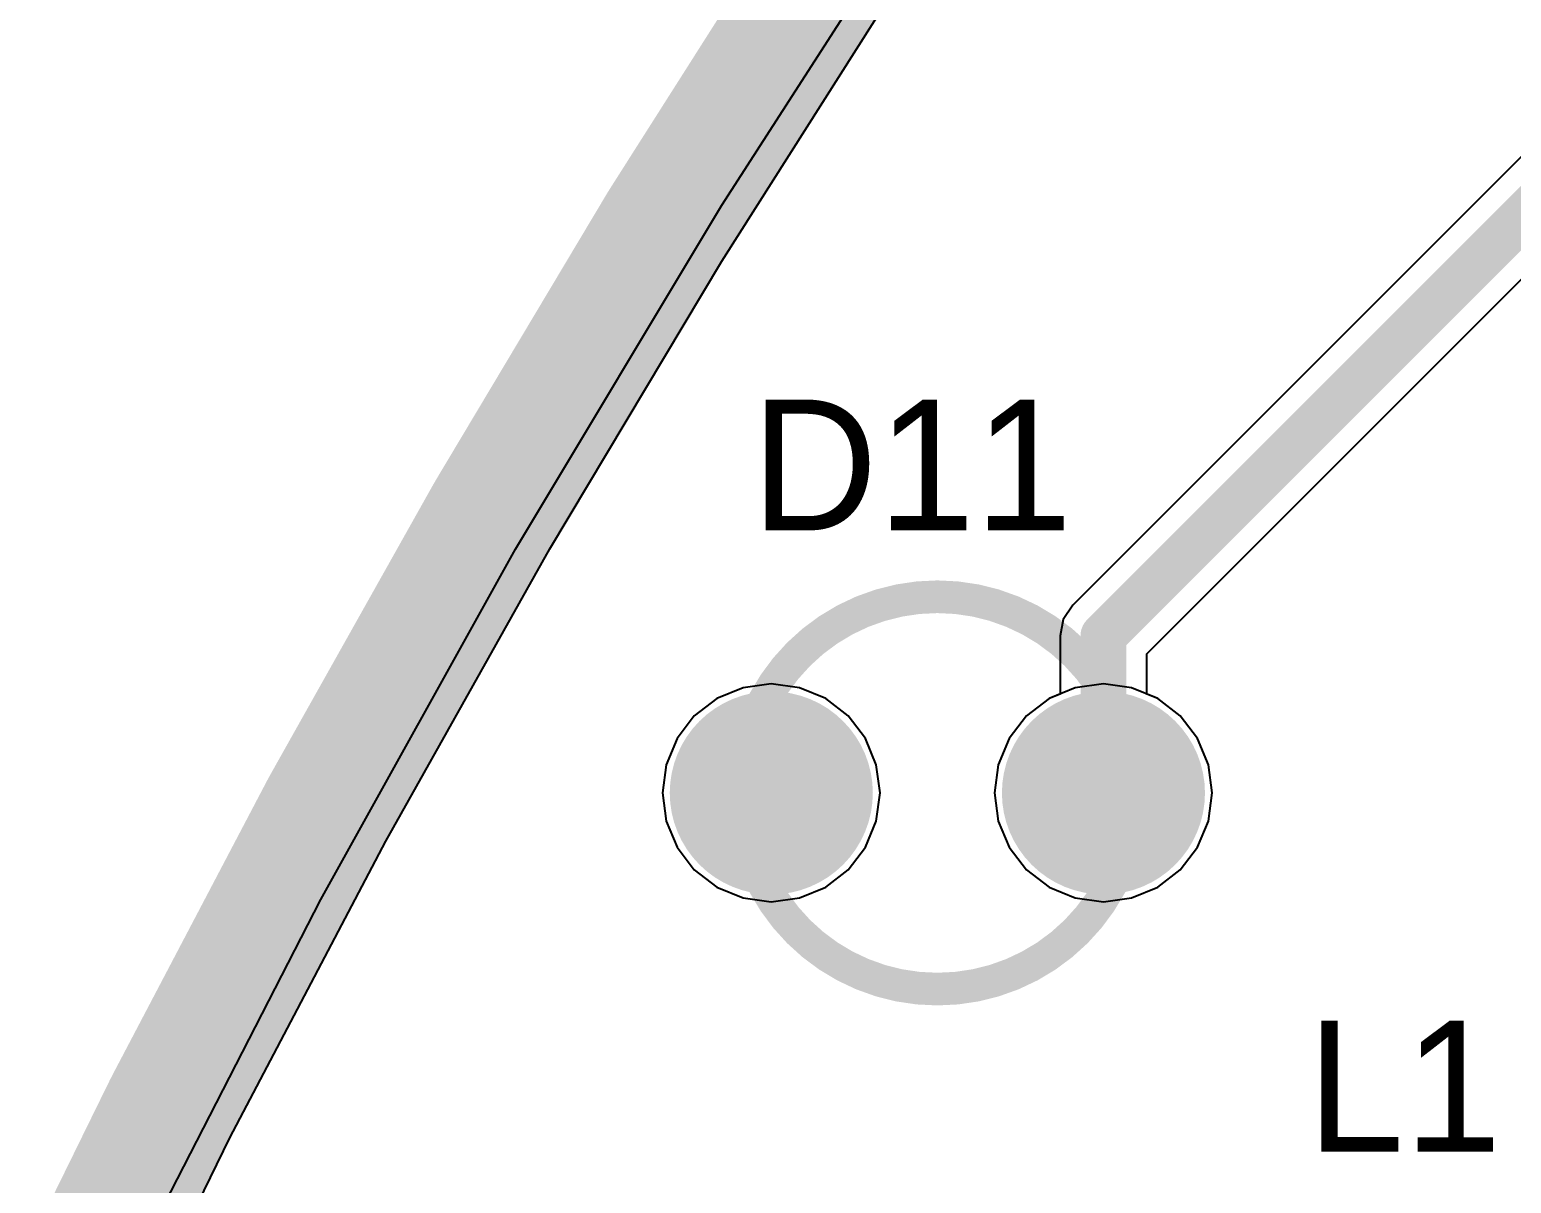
# Model space of a CAD drawing. Header units: millimetres. Extents: x 118 to 288, y 159 to 220.
# Drawn here: x 118.23 to 129.56, y 167.28 to 176.1 of the extents above; entities that cross this region are included whole.
import ezdxf

# ---------------------------------------------------------------- set-up
doc = ezdxf.new("R2010")
doc.units = ezdxf.units.MM
for name, color, linetype in [('BottomLayer', 5, 'Continuous'), ('BottomSolder', 6, 'Continuous'), ('InternalPlane1', 76, 'Continuous'), ('InternalPlane2', 16, 'Continuous'), ('KeepOutLayer', 6, 'Continuous'), ('Mechanical1', 6, 'Continuous'), ('Mechanical13', 56, 'Continuous'), ('MultiLayer', 9, 'Continuous'), ('PadHoleLayer', 156, 'Continuous'), ('TopLayer', 1, 'Continuous'), ('TopOverlay', 2, 'Continuous'), ('TopSolder', 216, 'Continuous')]:
    doc.layers.add(name, color=color, linetype=linetype)

# ---------------------------------------------------------------- blocks, each defined once
blk = doc.blocks.new('LED3MM_BLUE_45')
at = {"layer": 'BottomLayer', "const_width": 0.675}
for points in [[(-1.607, 0, 1), (-0.933, 0, 1)], [(0.933, 0, 1), (1.607, 0, 1)]]:
    blk.add_lwpolyline(points, format="xyb", close=True, dxfattribs=at)
at = {"layer": 'BottomSolder', "const_width": 0.777}
for points in [[(-1.658, 0, 1), (-0.882, 0, 1)], [(0.882, 0, 1), (1.658, 0, 1)]]:
    blk.add_lwpolyline(points, format="xyb", close=True, dxfattribs=at)
at = {"layer": 'InternalPlane1', "const_width": 0.754}
for points in [[(-1.647, 0, 1), (-0.893, 0, 1)], [(0.893, 0, 1), (1.647, 0, 1)]]:
    blk.add_lwpolyline(points, format="xyb", close=True, dxfattribs=at)
at = {"layer": 'InternalPlane2', "const_width": 0.754}
blk.add_lwpolyline([(0.893, 0, 1), (1.647, 0, 1)], format="xyb", close=True, dxfattribs=at)
at = {"layer": 'MultiLayer', "const_width": 0.675}
for points in [[(-1.607, 0, 1), (-0.933, 0, 1)], [(0.933, 0, 1), (1.607, 0, 1)]]:
    blk.add_lwpolyline(points, format="xyb", close=True, dxfattribs=at)
at = {"layer": 'PadHoleLayer', "const_width": 0.5}
for points in [[(-1.52, 0, 1), (-1.02, 0, 1)], [(1.02, 0, 1), (1.52, 0, 1)]]:
    blk.add_lwpolyline(points, format="xyb", close=True, dxfattribs=at)
at = {"layer": 'TopLayer', "const_width": 0.675}
for points in [[(-1.607, 0, 1), (-0.933, 0, 1)], [(0.933, 0, 1), (1.607, 0, 1)]]:
    blk.add_lwpolyline(points, format="xyb", close=True, dxfattribs=at)
at = {"layer": 'TopOverlay', "const_width": 0.17}
for points in [[(-1.144, 0.964, -0.466308), (1.154, 0.964)], [(1.144, -0.964, -0.466308), (-1.154, -0.964)]]:
    blk.add_lwpolyline(points, format="xyb", dxfattribs=at)
at = {"layer": 'TopOverlay', "const_width": 0.085}
for points in [[(-1.187, 0.964, 1), (-1.102, 0.964, 1)], [(1.112, 0.964, 1), (1.197, 0.964, 1)], [(-1.197, -0.964, 1), (-1.112, -0.964, 1)], [(1.102, -0.964, 1), (1.187, -0.964, 1)]]:
    blk.add_lwpolyline(points, format="xyb", close=True, dxfattribs=at)
at = {"layer": 'TopSolder', "const_width": 0.777}
for points in [[(-1.658, 0, 1), (-0.882, 0, 1)], [(0.882, 0, 1), (1.658, 0, 1)]]:
    blk.add_lwpolyline(points, format="xyb", close=True, dxfattribs=at)

msp = doc.modelspace()

# ---------------------------------------------------------------- linework, layer by layer
at = {"layer": 'BottomLayer'}
for p, q in [((123.524, 174.762), (125.185, 177.34)), ((121.947, 172.132), (123.524, 174.762)), ((120.457, 169.451), (121.947, 172.132)), ((123.687, 171.071), (123.487, 170.988)), ((123.903, 171.1), (123.687, 171.071)), ((124.118, 171.071), (123.903, 171.1)), ((124.319, 170.988), (124.118, 171.071)), ((126.227, 171.071), (126.027, 170.988)), ((126.443, 171.1), (126.227, 171.071)), ((126.658, 171.071), (126.443, 171.1)), ((126.859, 170.988), (126.658, 171.071)), ((123.487, 170.988), (123.314, 170.856)), ((124.491, 170.856), (124.319, 170.988)), ((126.027, 170.988), (125.854, 170.856)), ((127.031, 170.856), (126.859, 170.988)), ((123.314, 170.856), (123.182, 170.683)), ((124.623, 170.683), (124.491, 170.856)), ((125.854, 170.856), (125.722, 170.683)), ((127.163, 170.683), (127.031, 170.856)), ((123.182, 170.683), (123.099, 170.483)), ((124.706, 170.483), (124.623, 170.683)), ((125.722, 170.683), (125.639, 170.483)), ((127.246, 170.483), (127.163, 170.683)), ((123.099, 170.483), (123.07, 170.267)), ((124.735, 170.267), (124.706, 170.483)), ((125.639, 170.483), (125.61, 170.267)), ((127.275, 170.267), (127.246, 170.483)), ((123.07, 170.267), (123.099, 170.052)), ((124.706, 170.052), (124.735, 170.267)), ((125.61, 170.267), (125.639, 170.052)), ((127.246, 170.052), (127.275, 170.267)), ((123.099, 170.052), (123.182, 169.851)), ((124.623, 169.851), (124.706, 170.052)), ((125.639, 170.052), (125.722, 169.851)), ((127.163, 169.851), (127.246, 170.052)), ((123.182, 169.851), (123.314, 169.679)), ((124.491, 169.679), (124.623, 169.851)), ((125.722, 169.851), (125.854, 169.679)), ((127.031, 169.679), (127.163, 169.851)), ((123.314, 169.679), (123.487, 169.547)), ((124.319, 169.547), (124.491, 169.679)), ((125.854, 169.679), (126.027, 169.547)), ((126.859, 169.547), (127.031, 169.679)), ((123.487, 169.547), (123.687, 169.464)), ((124.118, 169.464), (124.319, 169.547)), ((126.027, 169.547), (126.227, 169.464)), ((126.658, 169.464), (126.859, 169.547)), ((119.056, 166.723), (120.457, 169.451)), ((123.687, 169.464), (123.903, 169.435)), ((123.903, 169.435), (124.118, 169.464)), ((126.227, 169.464), (126.443, 169.435)), ((126.443, 169.435), (126.658, 169.464))]:
    msp.add_line(p, q, dxfattribs=at)
at = {"layer": 'InternalPlane1'}
for p, q in [((123.525, 174.334), (124.9, 176.497)), ((122.209, 172.134), (123.525, 174.334)), ((120.955, 169.898), (122.209, 172.134)), ((119.762, 167.629), (120.955, 169.898)), ((119.25, 166.585), (119.762, 167.629))]:
    msp.add_line(p, q, dxfattribs=at)
at = {"layer": 'InternalPlane1', "const_width": 1.016}
for points in [[(123.09, 174.602), (124.473, 176.777)], [(121.768, 172.389), (123.09, 174.602)], [(120.506, 170.142), (121.768, 172.389)], [(119.307, 167.86), (120.506, 170.142)], [(118.739, 166.703), (119.307, 167.86)]]:
    msp.add_lwpolyline(points, dxfattribs=at)
at = {"layer": 'InternalPlane1', "const_width": 0.508}
for points in [[(122.836, 174.602, 1), (123.344, 174.602, 1)], [(122.836, 174.602, 1), (123.344, 174.602, 1)], [(121.514, 172.389, 1), (122.022, 172.389, 1)], [(121.514, 172.389, 1), (122.022, 172.389, 1)], [(120.252, 170.142, 1), (120.76, 170.142, 1)], [(120.252, 170.142, 1), (120.76, 170.142, 1)], [(119.053, 167.86, 1), (119.561, 167.86, 1)], [(119.053, 167.86, 1), (119.561, 167.86, 1)]]:
    msp.add_lwpolyline(points, format="xyb", close=True, dxfattribs=at)
at = {"layer": 'InternalPlane2'}
for p, q in [((123.525, 174.334), (124.9, 176.497)), ((122.209, 172.134), (123.525, 174.334)), ((120.955, 169.898), (122.209, 172.134)), ((119.762, 167.629), (120.955, 169.898)), ((119.25, 166.585), (119.762, 167.629))]:
    msp.add_line(p, q, dxfattribs=at)
at = {"layer": 'InternalPlane2', "const_width": 1.016}
for points in [[(123.09, 174.602), (124.473, 176.777)], [(121.768, 172.389), (123.09, 174.602)], [(120.506, 170.142), (121.768, 172.389)], [(119.307, 167.86), (120.506, 170.142)], [(118.739, 166.703), (119.307, 167.86)]]:
    msp.add_lwpolyline(points, dxfattribs=at)
at = {"layer": 'InternalPlane2', "const_width": 0.508}
for points in [[(122.836, 174.602, 1), (123.344, 174.602, 1)], [(122.836, 174.602, 1), (123.344, 174.602, 1)], [(121.514, 172.389, 1), (122.022, 172.389, 1)], [(121.514, 172.389, 1), (122.022, 172.389, 1)], [(120.252, 170.142, 1), (120.76, 170.142, 1)], [(120.252, 170.142, 1), (120.76, 170.142, 1)], [(119.053, 167.86, 1), (119.561, 167.86, 1)], [(119.053, 167.86, 1), (119.561, 167.86, 1)]]:
    msp.add_lwpolyline(points, format="xyb", close=True, dxfattribs=at)
at = {"layer": 'KeepOutLayer', "const_width": 0.25}
msp.add_lwpolyline([(118.739, 166.703, -0.137957), (152.71, 204.613)], format="xyb", dxfattribs=at)
at = {"layer": 'Mechanical1'}
for points, const_width in [([(126.673, 170.267, 1), (123.673, 170.267, 1)], 0.25), ([(123.61, 170.267, 1), (123.735, 170.267, 1)], 0.125), ([(126.61, 170.267, 1), (126.735, 170.267, 1)], 0.125)]:
    msp.add_lwpolyline(points, format="xyb", close=True, dxfattribs=dict(at, const_width=const_width))
at = {"layer": 'Mechanical13', "const_width": 0.25}
msp.add_lwpolyline([(118.739, 166.703, -0.137957), (152.71, 204.613)], format="xyb", dxfattribs=at)
at = {"layer": 'TopLayer'}
for p, q in [((126.774, 171.33), (136.97, 181.527)), ((123.524, 174.762), (125.185, 177.34)), ((131.736, 177.229), (126.208, 171.702)), ((121.947, 172.132), (123.524, 174.762)), ((120.457, 169.451), (121.947, 172.132)), ((126.208, 171.702), (126.136, 171.594)), ((126.136, 171.594), (126.111, 171.468)), ((126.111, 171.468), (126.111, 171.023)), ((126.774, 171.023), (126.774, 171.33)), ((123.687, 171.071), (123.487, 170.988)), ((123.903, 171.1), (123.687, 171.071)), ((124.118, 171.071), (123.903, 171.1)), ((124.319, 170.988), (124.118, 171.071)), ((126.111, 171.023), (126.027, 170.988)), ((126.859, 170.988), (126.774, 171.023)), ((123.487, 170.988), (123.314, 170.856)), ((124.491, 170.856), (124.319, 170.988)), ((126.027, 170.988), (125.854, 170.856)), ((127.031, 170.856), (126.859, 170.988)), ((123.314, 170.856), (123.182, 170.683)), ((124.623, 170.683), (124.491, 170.856)), ((125.854, 170.856), (125.722, 170.683)), ((127.163, 170.683), (127.031, 170.856)), ((123.182, 170.683), (123.099, 170.483)), ((124.706, 170.483), (124.623, 170.683)), ((125.722, 170.683), (125.639, 170.483)), ((127.246, 170.483), (127.163, 170.683)), ((123.099, 170.483), (123.07, 170.267)), ((124.735, 170.267), (124.706, 170.483)), ((125.639, 170.483), (125.61, 170.267)), ((127.275, 170.267), (127.246, 170.483)), ((123.07, 170.267), (123.099, 170.052)), ((124.706, 170.052), (124.735, 170.267)), ((125.61, 170.267), (125.639, 170.052)), ((127.246, 170.052), (127.275, 170.267)), ((123.099, 170.052), (123.182, 169.851)), ((124.623, 169.851), (124.706, 170.052)), ((125.639, 170.052), (125.722, 169.851)), ((127.163, 169.851), (127.246, 170.052)), ((123.182, 169.851), (123.314, 169.679)), ((124.491, 169.679), (124.623, 169.851)), ((125.722, 169.851), (125.854, 169.679)), ((127.031, 169.679), (127.163, 169.851)), ((123.314, 169.679), (123.487, 169.547)), ((124.319, 169.547), (124.491, 169.679)), ((125.854, 169.679), (126.027, 169.547)), ((126.859, 169.547), (127.031, 169.679)), ((123.487, 169.547), (123.687, 169.464)), ((124.118, 169.464), (124.319, 169.547)), ((126.027, 169.547), (126.227, 169.464)), ((126.658, 169.464), (126.859, 169.547)), ((119.056, 166.723), (120.457, 169.451)), ((123.687, 169.464), (123.903, 169.435)), ((123.903, 169.435), (124.118, 169.464)), ((126.227, 169.464), (126.443, 169.435)), ((126.443, 169.435), (126.658, 169.464))]:
    msp.add_line(p, q, dxfattribs=at)
at = {"layer": 'TopLayer', "const_width": 0.35}
for points in [[(126.443, 171.468), (149.25, 194.275)], [(126.443, 170.267), (126.443, 171.468)]]:
    msp.add_lwpolyline(points, dxfattribs=at)
at = {"layer": 'TopLayer', "const_width": 0.175}
for points in [[(126.355, 171.468, 1), (126.53, 171.468, 1)], [(126.355, 171.468, 1), (126.53, 171.468, 1)], [(126.355, 170.267, 1), (126.53, 170.267, 1)]]:
    msp.add_lwpolyline(points, format="xyb", close=True, dxfattribs=at)

# ---------------------------------------------------------------- block references
msp.add_blockref('LED3MM_BLUE_45', (125.173, 170.267))

# ---------------------------------------------------------------- texts
at = {"layer": 'TopOverlay'}
for s, p in [('D11', (123.75, 172.275)), ('L1', (128, 167.525))]:
    msp.add_text(s, height=1, dxfattribs=at).set_placement(p)

doc.saveas('drawing.dxf')
